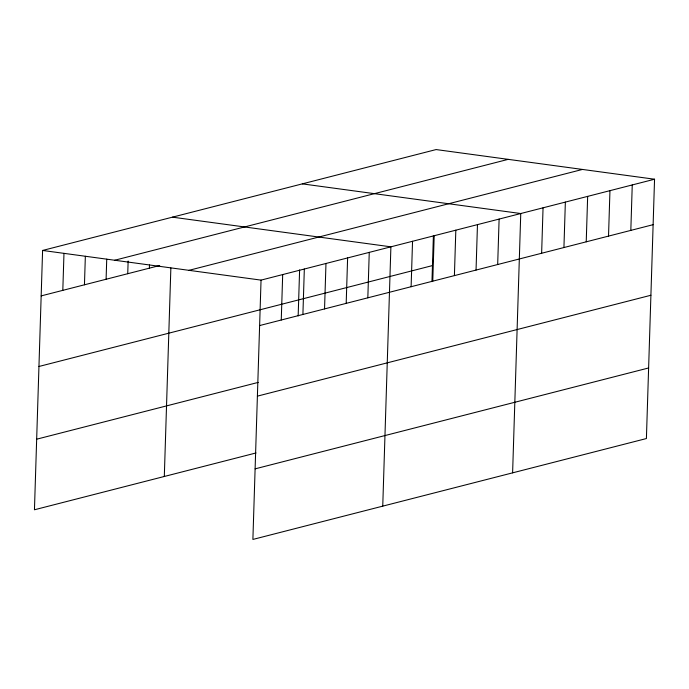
<?xml version="1.0" encoding="UTF-8"?>
<svg xmlns="http://www.w3.org/2000/svg" width="689" height="689" viewBox="0 0 689 689"><rect width="100%" height="100%" fill="white"/><g stroke="black" fill="none" stroke-linecap="round" stroke-linejoin="round"><path stroke-width="1.03" d="M654.55 179.226L261.045 280.122L252.889 539.435L646.403 438.548L654.55 179.226L436.111 149.565L42.597 250.452L34.45 509.774L256.032 452.957M62.811 290.345L63.974 253.363M84.454 284.798L85.35 256.265M106.097 279.252L106.735 259.167M127.741 273.705L128.145 261.019M149.384 268.15L149.487 264.981M164.309 476.478L170.863 267.952M281.258 320.015L282.688 274.567M298.165 315.932L299.612 269.95M302.902 314.46L304.331 269.02M324.545 308.913L325.975 263.474M346.188 303.367L347.618 257.919M367.831 297.82L369.252 252.372M382.748 506.139L390.896 246.826L172.457 217.164M411.118 286.719L412.539 241.279M431.96 281.629L433.407 235.647M432.761 281.172L434.182 235.724M454.404 275.617L455.825 230.178M476.047 270.071L477.468 224.631M497.682 264.524L499.112 219.076M512.607 472.852L520.755 213.53L302.316 183.868M541.632 253.259L543.053 207.811M563.929 247.54L565.359 202.101M586.227 241.822L587.657 196.382M608.525 236.103L609.954 190.664M630.823 230.393L632.252 184.945M114.684 260.244L508.198 159.357M41.168 295.9L159.693 265.515M188.958 270.329L582.463 169.442M38.954 366.479L432.459 265.584M259.615 325.561L653.12 224.674M36.672 439.194L258.254 382.386M257.393 396.141L650.907 295.254M255.111 468.856L648.616 367.969M42.597 250.452L261.045 280.122"/></g></svg>
